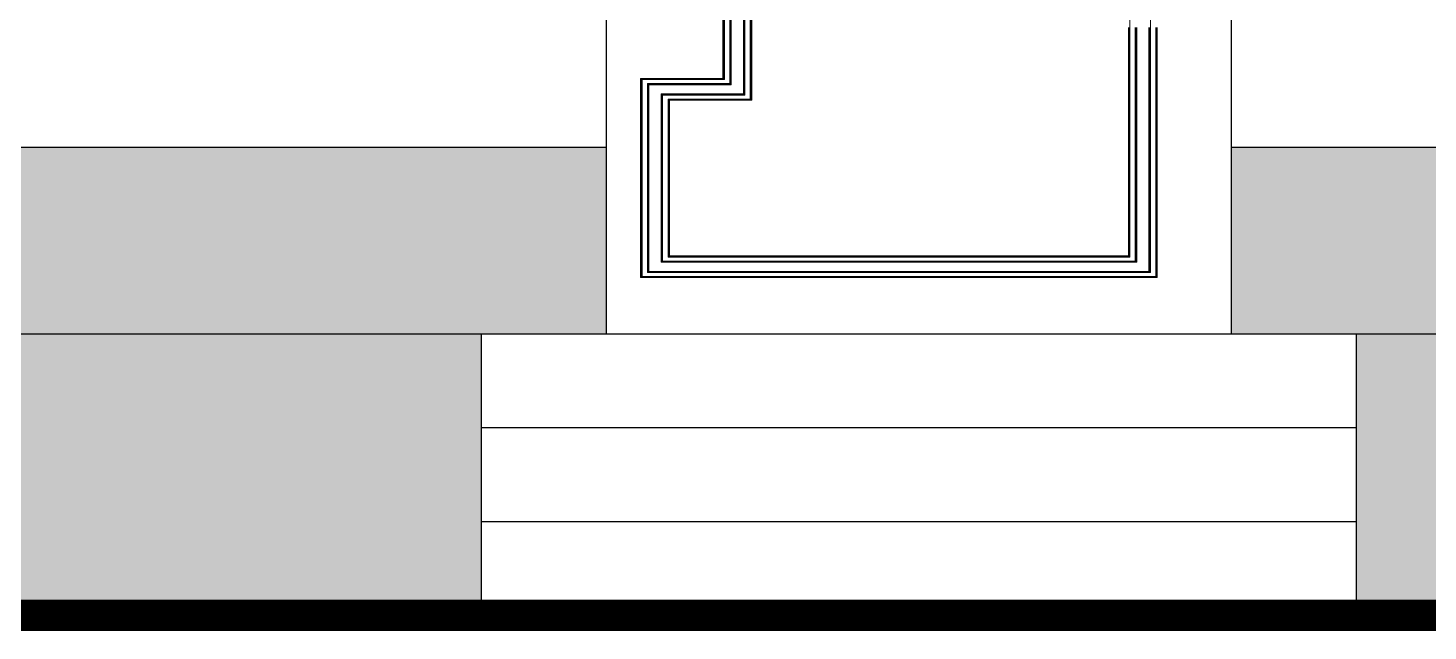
# Model space of a CAD drawing. Extents: x 44111 to 90315, y 4379 to 151689.
# Drawn here: x 66537 to 68777, y 91981 to 92946 of the extents above; entities that cross this region are included whole.
import ezdxf

# ---------------------------------------------------------------- set-up
doc = ezdxf.new("R2010")
doc.units = 0
doc.header["$LTSCALE"] = 1000
doc.header["$MEASUREMENT"] = 0
doc.linetypes.add('DOTE', pattern=[2.42, 2, -0.2, 0.02, -0.2])
for name, color, linetype in [('A-DOTE', 1, 'DOTE'), ('A-立面看线', 50, 'Continuous'), ('J-LM-外墙材料分色', 249, 'Continuous'), ('J-LM-门窗洞', 35, 'Continuous')]:
    doc.layers.add(name, color=color, linetype=linetype)
doc.layers.add('细线', color=8, linetype='Continuous', lineweight=0)

msp = doc.modelspace()

# ---------------------------------------------------------------- hatches: boundary and pattern name
at = {"layer": 'J-LM-外墙材料分色'}
h = msp.add_hatch(dxfattribs=at)
h.set_pattern_fill('大理石', color=159, scale=50)
h.set_pattern_definition([(41.9872125, (-591259.077, 755447.22), (299.9999956, 225.0000049), [4.804866, -1004.216925]), (68.1985905, (-591330.505, 755439.72), (149.9999999, 450.0000002), [17.30946, -1194.35262]), (60.945396, (-591334.077, 755431.15), (149.99998994, 225.0000064), [7.35402, -1536.99045]), (90, (-591330.5, 755437.58), (150, -9e-15), [2.142857, -222.85713]), (71.565051, (-591260.505, 755442.936), (3e-07, 225.0000005), [4.51754, -469.824105]), (171.469234, (-591260.505, 755442.936), (-149.9999995, 1.4e-06), [7.222767, -1509.5583]), (79.215702, (-591270.505, 755429.007), (150.00000075, 900.0000004), [15.269685, -1588.04715]), (62.1329961, (-591383.3624, 755497.5784), (599.99999271, 1125.0000044), [35.147284, -7345.78245]), (0, (-591381.2, 755530.57), (0, 225), [0, -150]), (64.9831065, (-591284.077, 755571.507), (300.00000076, 674.99999954), [23.647065, -2459.2947]), (81.4391104, (-591226.2196, 755482.5784), (299.999999483, 2024.99998723), [33.588522, -7020.0009]), (82.8749836, (-591309.077, 755502.936), (149.99999099, 1125.00000113), [17.276266, -3610.7397]), (76.75948, (-591324.077, 755455.793), (150.00000146, 674.99999948), [37.42339, -3892.0326]), (0, (-591347.46, 755455.9), (0, 225), [0, -150]), (0, (-591345.05, 755453.5), (0, 225), [0, -150]), (0, (-591328.18, 755465.54), (0, 225), [0, -150]), (0, (-591333, 755492.03), (0, 225), [0, -150]), (59.0362434, (-591315.505, 755492.221), (149.99998805, 225.00000645), [12.494896, -2611.4334]), (0, (-591309.1, 755502.52), (0, 225), [0, -150]), (0, (-591328.18, 755494.44), (0, 225), [0, -150]), (0, (-591320.95, 755508.9), (0, 225), [0, -150]), (0, (-591328.18, 755487.21), (0, 225), [0, -150]), (50.194429, (-591241.22, 755471.864), (150.0000001, 225.0000001), [5.57875, -1165.9587]), (90, (-591241.22, 755465.44), (150, -9e-15), [6.42857, -218.57142]), (43.6677801, (-591249.077, 755457.936), (450.00000034, 449.99999912), [10.862076, -2270.1738]), (90, (-591249.08, 755455.8), (150, -9e-15), [2.142857, -222.85713]), (39.805571, (-591255.505, 755450.436), (299.99999284, 225.00000885), [8.368125, -1748.93805]), (0, (-591277.57, 755465.54), (0, 225), [0, -150]), (0, (-591240.9, 755472.33), (0, 225), [0, -150]), (0, (-591240.9, 755472.33), (0, 225), [0, -150]), (29.3577535, (-591237.648, 755476.15), (449.9999991, 225.0000013), [13.112542, -1363.704435]), (0, (-591241.41, 755487.21), (0, 225), [0, -150]), (146.309932, (-591284.077, 755571.507), (-300.00000184, 224.9999961), [15.452362, -1607.0457]), (8.1301023, (-591300.505, 755541.507), (1499.99998944, 224.99999867), [15.152287, -3166.8282]), (47.8624052, (-591334.077, 755537.221), (600.000000265, 674.999999374), [20.22829, -4227.71235]), (14.6208739, (-591366.934, 755528.65), (899.99999752, 225.00000939), [33.956755, -3531.5025]), (0, (-591354.7, 755542.6), (0, 225), [0, -150]), (18.4349488, (-591306.934, 755520.078), (600.00000006, 224.9999993), [6.77631, -1416.248625]), (16.699244, (-591300.505, 755522.22), (149.999997, 1.24e-05), [3.72868, -779.294295]), (101.093723, (-591296.934, 755523.293), (-300.00000262, 1574.99998526), [18.561123, -3879.2748]), (0, (-591316.13, 755532.98), (0, 225), [0, -150]), (0, (-591300.58, 755541.93), (0, 225), [0, -150]), (0, (-591320.95, 755516.12), (0, 225), [0, -150]), (0, (-591340.23, 755564.29), (0, 225), [0, -150]), (0, (-591347.46, 755554.65), (0, 225), [0, -150]), (44.1449026, (-591309.077, 755568.293), (450.00000077, 449.99999998), [16.92194, -3536.6853]), (54.5829447, (-591320.505, 755552.221), (150.00000042, 224.99999911), [19.720626, -4121.6106]), (0, (-591308.87, 755568.44), (0, 225), [0, -150]), (0, (-591330.6, 755557.06), (0, 225), [0, -150]), (0, (-591308.87, 755568.44), (0, 225), [0, -150]), (0, (-591320.48, 755551.87), (0, 225), [0, -150]), (75.0685828, (-591285.505, 755543.65), (150, 675.0000002), [5.544348, -1158.76875]), (90, (-591284.08, 755549), (150, -9e-15), [22.5, -202.5]), (50.194429, (-591257.648, 755643.293), (150.0000001, 225.0000001), [5.57875, -1165.9587]), (0, (-591299.26, 755595.6), (0, 225), [0, -150]), (0, (-591294.44, 755593.2), (0, 225), [0, -150]), (0, (-591313.72, 755598), (0, 225), [0, -150]), (0, (-591289.62, 755624.5), (0, 225), [0, -150]), (53.1301023, (-591274.077, 755611.15), (150.00000021, 224.99999986), [10.714286, -2239.28565]), (90, (-591274.08, 755592.94), (150, -9e-15), [18.214285, -206.78571]), (0, (-591274.05, 755593.3), (0, 225), [0, -150]), (23.1985905, (-591262.648, 755641.15), (450.0000003, 225.0000001), [5.43984, -1136.926125]), (66.037511, (-591264.077, 755637.936), (150, 449.9999997), [3.51745, -735.14688]), (66.037511, (-591265.505, 755634.72), (150, 449.9999997), [3.51745, -735.14688]), (81.8698976, (-591267.648, 755619.721), (150.00000065, 1125.00000011), [15.152287, -3166.8282]), (90, (-591254.08, 755647.58), (150, -9e-15), [5.357144, -219.642855]), (0, (-591270.55, 755655.08), (0, 225), [0, -150])])
h.paths.add_polyline_path([(75143, 92455.8), (68662.4, 92455.8), (68662.4, 92005.8), (75093, 92005.8), (75093, 92105.8), (75143, 92105.8)])
h.paths.add_polyline_path([(75143, 92655.8), (75093, 92655.8), (75093, 92754.4), (68462.4, 92755.1), (68462.4, 92455.8), (68662.4, 92455.8), (75143, 92455.8)])
h.paths.add_polyline_path([(75743, 92455.8), (75603, 92455.8), (75603, 92135.8), (75503, 92135.8), (75503, 92105.8), (75743, 92105.8)])
h.paths.add_polyline_path([(75743, 92655.8), (75503, 92655.8), (75503, 92565.8), (75603, 92565.8), (75603, 92455.8), (75743, 92455.8)])
h.paths.add_polyline_path([(75503, 92655.8), (75143, 92655.8), (75143, 92455.8), (75283, 92455.8), (75283, 92565.8), (75503, 92565.8)])
h.paths.add_polyline_path([(75503, 92755.8), (75093, 92755.8), (75093, 92655.8), (75503, 92655.8)])
h.paths.add_polyline_path([(75793, 92755.8), (75503, 92755.8), (75503, 92655.8), (75793, 92655.8)])
h.paths.add_polyline_path([(75503, 92455.8), (75348, 92455.8), (75348, 92200.8), (75503, 92200.8)], flags=16)
h.paths.add_polyline_path([(75348, 92455.8), (75323, 92455.8), (75323, 92175.8), (75503, 92175.8), (75503, 92200.8), (75348, 92200.8)], flags=16)
h.paths.add_polyline_path([(75323, 92455.8), (75283, 92455.8), (75283, 92135.8), (75503, 92135.8), (75503, 92175.8), (75323, 92175.8)], flags=17)
h.paths.add_polyline_path([(75283, 92455.8), (75143, 92455.8), (75143, 92105.8), (75503, 92105.8), (75503, 92135.8), (75283, 92135.8)])
h.paths.add_polyline_path([(75538, 92455.8), (75503, 92455.8), (75503, 92200.8), (75538, 92200.8)], flags=0)
h.paths.add_polyline_path([(75563, 92455.8), (75538, 92455.8), (75538, 92200.8), (75503, 92200.8), (75503, 92175.8), (75563, 92175.8)], flags=16)
h.paths.add_polyline_path([(75603, 92455.8), (75563, 92455.8), (75563, 92175.8), (75503, 92175.8), (75503, 92135.8), (75603, 92135.8)], flags=17)
h.paths.add_polyline_path([(75603, 92565.8), (75503, 92565.8), (75503, 92525.8), (75563, 92525.8), (75563, 92455.8), (75603, 92455.8)], flags=17)
h.paths.add_polyline_path([(75563, 92525.8), (75503, 92525.8), (75503, 92500.8), (75538, 92500.8), (75538, 92455.8), (75563, 92455.8)], flags=16)
h.paths.add_polyline_path([(75503, 92500.8), (75348, 92500.8), (75348, 92455.8), (75503, 92455.8)], flags=16)
h.paths.add_polyline_path([(75503, 92525.8), (75323, 92525.8), (75323, 92455.8), (75348, 92455.8), (75348, 92500.8), (75503, 92500.8)], flags=16)
h.paths.add_polyline_path([(75503, 92565.8), (75283, 92565.8), (75283, 92455.8), (75323, 92455.8), (75323, 92525.8), (75503, 92525.8)], flags=17)
h.paths.add_polyline_path([(75503, 92105.8), (75093, 92105.8), (75093, 92005.8), (75503, 92005.8)])
h.paths.add_polyline_path([(75793, 92105.8), (75503, 92105.8), (75503, 92005.8), (75793, 92005.8)])
h.paths.add_polyline_path([(67262.4, 92455.8), (62103, 92455.8), (62103, 92105.8), (62153, 92105.8), (62153, 92005.8), (67262.4, 92005.8)])
h.paths.add_polyline_path([(67462.4, 92755.2), (62153, 92755.8), (62153, 92655.8), (62103, 92655.8), (62103, 92455.8), (67462.4, 92455.8)])
h.paths.add_polyline_path([(61643, 92455.8), (61503, 92455.8), (61503, 92105.8), (61743, 92105.8), (61743, 92135.8), (61643, 92135.8)])
h.paths.add_polyline_path([(61643, 92565.8), (61743, 92565.8), (61743, 92655.8), (61503, 92655.8), (61503, 92455.8), (61643, 92455.8)])
h.paths.add_polyline_path([(62103, 92655.8), (61743, 92655.8), (61743, 92565.8), (61963, 92565.8), (61963, 92455.8), (62103, 92455.8)])
h.paths.add_polyline_path([(62103, 92455.8), (61963, 92455.8), (61963, 92135.8), (61743, 92135.8), (61743, 92105.8), (62103, 92105.8)])
h.paths.add_polyline_path([(62153, 92105.8), (61743, 92105.8), (61743, 92005.8), (62153, 92005.8)])
h.paths.add_polyline_path([(61743, 92105.8), (61453, 92105.8), (61453, 92005.8), (61503, 92005.8), (61743, 92005.8)])
h.paths.add_polyline_path([(61743, 92175.8), (61683, 92175.8), (61683, 92455.8), (61643, 92455.8), (61643, 92135.8), (61743, 92135.8)], flags=17)
h.paths.add_polyline_path([(61743, 92200.8), (61708, 92200.8), (61708, 92455.8), (61683, 92455.8), (61683, 92175.8), (61743, 92175.8)], flags=16)
h.paths.add_polyline_path([(61923, 92455.8), (61898, 92455.8), (61898, 92200.8), (61743, 92200.8), (61743, 92175.8), (61923, 92175.8)], flags=17)
h.paths.add_polyline_path([(61923, 92525.8), (61743, 92525.8), (61743, 92500.8), (61898, 92500.8), (61898, 92455.8), (61923, 92455.8)], flags=16)
h.paths.add_polyline_path([(61963, 92565.8), (61743, 92565.8), (61743, 92525.8), (61923, 92525.8), (61923, 92455.8), (61963, 92455.8)], flags=17)
h.paths.add_polyline_path([(61743, 92565.8), (61643, 92565.8), (61643, 92455.8), (61683, 92455.8), (61683, 92525.8), (61743, 92525.8)], flags=17)
h.paths.add_polyline_path([(61743, 92525.8), (61683, 92525.8), (61683, 92455.8), (61708, 92455.8), (61708, 92500.8), (61743, 92500.8)], flags=16)
h.paths.add_polyline_path([(61898, 92455.8), (61743, 92455.8), (61743, 92200.8), (61898, 92200.8)], flags=16)
h.paths.add_polyline_path([(61743, 92455.8), (61708, 92455.8), (61708, 92200.8), (61743, 92200.8)], flags=16)
h.paths.add_polyline_path([(61743, 92500.8), (61708, 92500.8), (61708, 92455.8), (61743, 92455.8)], flags=16)
h.paths.add_polyline_path([(61898, 92500.8), (61743, 92500.8), (61743, 92455.8), (61898, 92455.8)], flags=0)
h.paths.add_polyline_path([(62153, 92755.8), (61743, 92755.8), (61743, 92655.8), (62153, 92655.8)])
h.paths.add_polyline_path([(61743, 92755.8), (61453, 92755.8), (61453, 92655.8), (61743, 92655.8)])
h.paths.add_polyline_path([(59943, 92455.8), (55743, 92455.8), (55743, 92005.8), (56803, 92005.8), (56803, 92405.8), (58103, 92405.8), (58103, 92005.8), (59943, 92005.8)])
h.paths.add_polyline_path([(59943, 92755.7), (57903, 92755.7), (57903, 92455.8), (59943, 92455.8)])
h.paths.add_polyline_path([(60063, 92755.7), (59943, 92755.7), (59943, 92455.8), (60063, 92455.8)])
h.paths.add_polyline_path([(60063, 92455.8), (59943, 92455.8), (59943, 92005.8), (60063, 92005.8)])
h.paths.add_polyline_path([(57003, 92755.7), (55743, 92755.7), (55743, 92455.8), (57003, 92455.8)])
h.paths.add_polyline_path([(55743, 92755.7), (55623, 92755.7), (55623, 92455.8), (55743, 92455.8)])
h.paths.add_polyline_path([(55743, 92455.8), (55623, 92455.8), (55623, 92005.8), (55743, 92005.8)])
h.paths.add_polyline_path([(63606.2, 92586.4), (63606.2, 93275.2), (63160, 93275.2), (63159.9, 92586.5)], flags=9)

# ---------------------------------------------------------------- linework, layer by layer
at = {"layer": 'A-DOTE'}
msp.add_line((77503, 92455.8), (53743, 92455.8), dxfattribs=at)
at = {"layer": 'A-立面看线'}
for p, q in [((62153, 92755.8), (67462.4, 92755.2)), ((68462.4, 92755.1), (75093, 92754.4)), ((67262.4, 92455.8), (67262.4, 92005.8)), ((68662.4, 92455.8), (67262.4, 92455.8)), ((68662.4, 92455.8), (68662.4, 92005.8)), ((68662.4, 92305.8), (67262.4, 92305.8)), ((68662.4, 92155.8), (67262.4, 92155.8))]:
    msp.add_line(p, q, dxfattribs=at)
at = {"layer": 'A-立面看线', "const_width": 50}
msp.add_lwpolyline([(77003, 92005.8), (54243, 92005.8)], dxfattribs=at)
at = {"layer": 'J-LM-门窗洞'}
for p, q in [((67462.4, 94855.8), (67462.4, 92455.8)), ((68462.4, 94855.8), (68462.4, 92455.8)), ((68462.4, 92455.8), (67462.4, 92455.8))]:
    msp.add_line(p, q, dxfattribs=at)
at = {"layer": '细线'}
for p, q in [((68333.1, 94692.9), (68333.1, 92554.6)), ((68300.2, 94668.2), (68300.2, 92579.3)), ((67681.9, 92840.6), (67681.9, 94407)), ((67683, 92839.6), (67683, 94407.9)), ((67684.2, 94408.8), (67684.2, 92838.7)), ((67692.8, 92832.3), (67692.8, 94415.2)), ((67694, 94416.1), (67694, 92831.4)), ((67695.2, 94417.1), (67695.2, 92830.5)), ((67649, 92865.3), (67649, 94382.3)), ((67650.1, 92864.3), (67650.1, 94383.2)), ((67651.3, 94384.1), (67651.3, 92863.4)), ((67659.9, 92857), (67659.9, 94390.5)), ((67661.1, 94391.4), (67661.1, 92856.1)), ((67662.3, 94392.4), (67662.3, 92855.2)), ((68297.8, 92946), (68297.8, 92947)), ((68299, 92946), (68297.8, 92946)), ((68297.8, 92581.2), (68297.8, 92946)), ((68299, 92946), (68299, 92947)), ((68299, 92580.2), (68299, 92946)), ((68308.8, 92946), (68308.8, 92947)), ((68310, 92946), (68308.8, 92946)), ((68308.8, 92572.9), (68308.8, 92946)), ((68310, 92947), (68310, 92946)), ((68311.1, 92946), (68310, 92946)), ((68310, 92946), (68310, 92572)), ((68311.1, 92947), (68311.1, 92946)), ((68311.1, 92946), (68311.1, 92571.1)), ((68330.8, 92946), (68330.8, 92947)), ((68331.9, 92946), (68330.8, 92946)), ((68330.8, 92556.4), (68330.8, 92946)), ((68331.9, 92946), (68331.9, 92947)), ((68331.9, 92555.5), (68331.9, 92946)), ((68341.7, 92946), (68341.7, 92947)), ((68342.9, 92946), (68341.7, 92946)), ((68341.7, 92548.2), (68341.7, 92946)), ((68342.9, 92947), (68342.9, 92946)), ((68344.1, 92946), (68342.9, 92946)), ((68342.9, 92946), (68342.9, 92547.3)), ((68344.1, 92946), (68344, 92865.3)), ((68344.1, 92947), (68344.1, 92946)), ((67518.5, 92864.3), (67517.3, 92865.3)), ((67517.3, 92865.3), (67649, 92865.3)), ((67517.3, 92581.1), (67517.3, 92865.3)), ((67518.5, 92864.3), (67650.1, 92864.3)), ((67518.5, 92864.3), (67519.6, 92863.4)), ((67518.5, 92581.1), (67518.5, 92864.3)), ((67651.3, 92863.4), (67519.6, 92863.4)), ((67519.6, 92863.4), (67519.6, 92581.1)), ((67529.4, 92856.1), (67528.3, 92857)), ((67528.3, 92857), (67659.9, 92857)), ((67528.3, 92554.6), (67528.3, 92857)), ((67529.4, 92856.1), (67661.1, 92856.1)), ((67529.4, 92856.1), (67530.6, 92855.2)), ((67529.4, 92856.1), (67529.4, 92581.1)), ((67650.1, 92864.3), (67649, 92865.3)), ((67650.1, 92864.3), (67651.3, 92863.4)), ((67661.1, 92856.1), (67659.9, 92857)), ((67661.1, 92856.1), (67662.3, 92855.2)), ((68344, 92546.4), (68344, 92865.3)), ((68344.1, 92865.2), (68344, 92865.3)), ((67662.3, 92855.2), (67530.6, 92855.2)), ((67530.6, 92855.2), (67530.6, 92581.1)), ((67551.4, 92839.6), (67550.2, 92840.6)), ((67550.2, 92840.6), (67681.9, 92840.6)), ((67550.2, 92581.1), (67550.2, 92840.6)), ((67551.4, 92839.6), (67683, 92839.6)), ((67551.4, 92839.6), (67552.5, 92838.7)), ((67551.4, 92839.6), (67551.4, 92581.1)), ((67684.2, 92838.7), (67552.5, 92838.7)), ((67552.5, 92838.7), (67552.5, 92581.1)), ((67683, 92839.6), (67681.9, 92840.6)), ((67683, 92839.6), (67684.2, 92838.7)), ((67562.3, 92831.4), (67561.2, 92832.3)), ((67561.2, 92832.3), (67692.8, 92832.3)), ((67561.2, 92579.3), (67561.2, 92832.3)), ((67694, 92831.4), (67562.3, 92831.4)), ((67562.3, 92831.4), (67563.5, 92830.5)), ((67562.3, 92831.4), (67562.3, 92581.1)), ((67563.5, 92830.5), (67563.5, 92581.2)), ((67695.2, 92830.5), (67563.5, 92830.5)), ((67694, 92831.4), (67692.8, 92832.3)), ((67694, 92831.4), (67695.2, 92830.5)), ((67518.5, 92581.1), (67517.3, 92581.1)), ((67517.3, 92580.2), (67517.3, 92581.1)), ((67517.3, 92580.2), (67518.5, 92580.2)), ((67517.3, 92579.3), (67517.3, 92580.2)), ((67517.3, 92579.3), (67518.5, 92579.3)), ((67517.3, 92572.9), (67517.3, 92579.3)), ((67518.5, 92572.9), (67517.3, 92572.9)), ((67517.3, 92572), (67517.3, 92572.9)), ((67518.5, 92572), (67517.3, 92572)), ((67517.3, 92571.1), (67517.3, 92572)), ((67517.3, 92571.1), (67518.5, 92571.1)), ((67517.3, 92556.4), (67517.3, 92571.1)), ((67519.6, 92581.1), (67518.5, 92581.1)), ((67518.5, 92580.2), (67518.5, 92581.1)), ((67518.5, 92580.2), (67519.6, 92580.2)), ((67518.5, 92579.3), (67518.5, 92580.2)), ((67518.5, 92579.3), (67519.6, 92579.3)), ((67518.5, 92572.9), (67518.5, 92579.3)), ((67519.6, 92572.9), (67518.5, 92572.9)), ((67518.5, 92572), (67518.5, 92572.9)), ((67519.6, 92572), (67518.5, 92572)), ((67518.5, 92571.1), (67518.5, 92572)), ((67518.5, 92571.1), (67519.6, 92571.1)), ((67518.5, 92556.4), (67518.5, 92571.1)), ((67519.6, 92581.1), (67519.6, 92580.2)), ((67519.6, 92580.2), (67519.6, 92579.3)), ((67519.6, 92579.3), (67519.6, 92572.9)), ((67519.6, 92572.9), (67519.6, 92572)), ((67519.6, 92572), (67519.6, 92571.1)), ((67519.6, 92571.1), (67519.6, 92556.4)), ((67530.6, 92581.1), (67529.4, 92581.1)), ((67529.4, 92581.1), (67529.4, 92580.2)), ((67529.4, 92580.2), (67530.6, 92580.2)), ((67529.4, 92580.2), (67529.4, 92579.3)), ((67529.4, 92579.3), (67530.6, 92579.3)), ((67529.4, 92579.3), (67529.4, 92572.9)), ((67530.6, 92572.9), (67529.4, 92572.9)), ((67529.4, 92572.9), (67529.4, 92572)), ((67530.6, 92572), (67529.4, 92572)), ((67529.4, 92572), (67529.4, 92571.1)), ((67529.4, 92571.1), (67530.6, 92571.1)), ((67529.4, 92571.1), (67529.4, 92556.4)), ((67530.6, 92581.1), (67530.6, 92580.2)), ((67530.6, 92580.2), (67530.6, 92579.3)), ((67530.6, 92579.3), (67530.6, 92572.9)), ((67530.6, 92572.9), (67530.6, 92572)), ((67530.6, 92572), (67530.6, 92571.1)), ((67530.6, 92571.1), (67530.6, 92556.4)), ((67551.4, 92581.1), (67550.2, 92581.1)), ((67550.2, 92580.2), (67550.2, 92581.1)), ((67550.2, 92580.2), (67551.4, 92580.2)), ((67550.2, 92579.3), (67550.2, 92580.2)), ((67550.2, 92579.3), (67551.4, 92579.3)), ((67550.2, 92572.9), (67550.2, 92579.3)), ((67551.4, 92572.9), (67550.2, 92572.9)), ((67550.2, 92572), (67550.2, 92572.9)), ((67551.4, 92572), (67550.2, 92571.1)), ((67551.4, 92572), (67550.2, 92572)), ((67550.2, 92571.1), (67550.2, 92572)), ((68188.1, 92571.1), (67550.2, 92571.1)), ((67552.5, 92581.1), (67551.4, 92581.1)), ((67551.4, 92581.1), (67551.4, 92580.2)), ((67551.4, 92580.2), (67552.5, 92580.2)), ((67551.4, 92580.2), (67551.4, 92579.3)), ((67551.4, 92579.3), (67552.5, 92579.3)), ((67551.4, 92579.3), (67551.4, 92572.9)), ((67551.4, 92572), (67552.5, 92572.9)), ((67551.4, 92572.9), (67551.4, 92572)), ((67552.5, 92572.9), (67551.4, 92572.9)), ((68186.8, 92572), (67551.4, 92572)), ((67552.5, 92581.1), (67552.5, 92580.2)), ((67552.5, 92580.2), (67552.5, 92579.3)), ((67552.5, 92579.3), (67552.5, 92572.9)), ((68185.5, 92572.9), (67552.5, 92572.9)), ((67562.3, 92580.2), (67561.2, 92579.3)), ((68175.9, 92579.3), (67561.2, 92579.3)), ((67562.3, 92580.2), (67563.5, 92581.2)), ((67563.5, 92581.2), (67562.3, 92581.1)), ((67562.3, 92581.1), (67562.3, 92580.2)), ((67562.3, 92580.2), (68174.6, 92580.2)), ((68173.3, 92581.1), (67563.5, 92581.2)), ((68173.3, 92581.1), (68174.6, 92581.2)), ((68174.6, 92580.2), (68173.3, 92581.1)), ((68174.6, 92581.2), (68174.6, 92580.2)), ((68174.6, 92581.2), (68175.9, 92581.2)), ((68174.6, 92580.2), (68175.9, 92579.3)), ((68175.9, 92580.2), (68174.6, 92580.2)), ((68175.9, 92580.2), (68175.9, 92581.2)), ((68175.9, 92581.2), (68185.5, 92581.2)), ((68175.9, 92579.3), (68175.9, 92580.2)), ((68185.5, 92580.2), (68175.9, 92580.2)), ((68185.5, 92579.3), (68175.9, 92579.3)), ((68185.5, 92581.2), (68185.5, 92580.2)), ((68185.5, 92581.2), (68186.8, 92581.2)), ((68185.5, 92580.2), (68185.5, 92579.3)), ((68186.8, 92580.2), (68185.5, 92580.2)), ((68186.8, 92579.3), (68185.5, 92579.3)), ((68186.8, 92572), (68185.5, 92572.9)), ((68185.5, 92572.9), (68186.8, 92572.9)), ((68186.8, 92581.2), (68186.8, 92580.2)), ((68186.8, 92581.2), (68188.1, 92581.2)), ((68186.8, 92580.2), (68186.8, 92579.3)), ((68188.1, 92580.2), (68186.8, 92580.2)), ((68188.1, 92579.3), (68186.8, 92579.3)), ((68186.8, 92572.9), (68186.8, 92572)), ((68186.8, 92572.9), (68188.1, 92572.9)), ((68186.8, 92572), (68188.1, 92571.1)), ((68186.8, 92572), (68188.1, 92572)), ((68188.1, 92580.2), (68188.1, 92581.2)), ((68188.1, 92581.2), (68209.9, 92581.2)), ((68188.1, 92579.3), (68188.1, 92580.2)), ((68209.9, 92580.2), (68188.1, 92580.2)), ((68209.9, 92579.3), (68188.1, 92579.3)), ((68188.1, 92572), (68188.1, 92572.9)), ((68188.1, 92572.9), (68209.9, 92572.9)), ((68188.1, 92571.1), (68188.1, 92572)), ((68188.1, 92572), (68209.9, 92572)), ((68209.9, 92571.1), (68188.1, 92571.1)), ((68209.9, 92581.2), (68209.9, 92580.2)), ((68209.9, 92581.2), (68211.2, 92581.2)), ((68209.9, 92580.2), (68209.9, 92579.3)), ((68211.2, 92580.2), (68209.9, 92580.2)), ((68211.2, 92579.3), (68209.9, 92579.3)), ((68209.9, 92572.9), (68209.9, 92572)), ((68209.9, 92572.9), (68211.2, 92572.9)), ((68209.9, 92572), (68209.9, 92571.1)), ((68209.9, 92572), (68211.2, 92572)), ((68211.2, 92571.1), (68209.9, 92571.1)), ((68211.2, 92581.2), (68211.2, 92580.2)), ((68211.2, 92581.2), (68212.5, 92581.2)), ((68211.2, 92580.2), (68211.2, 92579.3)), ((68212.5, 92580.2), (68211.2, 92580.2)), ((68212.5, 92579.3), (68211.2, 92579.3)), ((68211.2, 92572.9), (68211.2, 92572)), ((68211.2, 92572.9), (68212.5, 92572.9)), ((68211.2, 92572), (68211.2, 92571.1)), ((68211.2, 92572), (68212.5, 92572)), ((68212.5, 92571.1), (68211.2, 92571.1)), ((68212.5, 92580.2), (68212.5, 92581.2)), ((68212.5, 92581.2), (68222.1, 92581.2)), ((68212.5, 92579.3), (68212.5, 92580.2)), ((68222.1, 92580.2), (68212.5, 92580.2)), ((68222.1, 92579.3), (68212.5, 92579.3)), ((68212.5, 92572), (68212.5, 92572.9)), ((68212.5, 92572.9), (68222.1, 92572.9)), ((68212.5, 92571.1), (68212.5, 92572)), ((68212.5, 92572), (68222.1, 92572)), ((68222.1, 92571.1), (68212.5, 92571.1)), ((68222.1, 92581.2), (68222.1, 92580.2)), ((68222.1, 92581.2), (68223.4, 92581.2)), ((68222.1, 92580.2), (68222.1, 92579.3)), ((68223.4, 92580.2), (68222.1, 92580.2)), ((68223.4, 92579.3), (68222.1, 92579.3)), ((68222.1, 92572.9), (68222.1, 92572)), ((68222.1, 92572.9), (68223.4, 92572.9)), ((68222.1, 92572), (68222.1, 92571.1)), ((68222.1, 92572), (68223.4, 92572)), ((68223.4, 92571.1), (68222.1, 92571.1)), ((68223.4, 92580.2), (68223.4, 92581.2)), ((68223.4, 92581.2), (68224.7, 92581.2)), ((68223.4, 92579.3), (68223.4, 92580.2)), ((68224.7, 92580.2), (68223.4, 92580.2)), ((68224.7, 92579.3), (68223.4, 92579.3)), ((68223.4, 92572), (68223.4, 92572.9)), ((68223.4, 92572.9), (68224.7, 92572.9)), ((68223.4, 92571.1), (68223.4, 92572)), ((68223.4, 92572), (68224.7, 92572)), ((68224.7, 92571.1), (68223.4, 92571.1)), ((68224.7, 92580.2), (68224.7, 92581.2)), ((68224.7, 92581.2), (68283.1, 92581.2)), ((68224.7, 92579.3), (68224.7, 92580.2)), ((68283.1, 92580.2), (68224.7, 92580.2)), ((68283.1, 92579.3), (68224.7, 92579.3)), ((68224.7, 92572), (68224.7, 92572.9)), ((68224.7, 92572.9), (68283.1, 92572.9)), ((68224.7, 92571.1), (68224.7, 92572)), ((68224.7, 92572), (68283.1, 92572)), ((68283.1, 92571.1), (68224.7, 92571.1)), ((68283.1, 92581.2), (68283.1, 92580.2)), ((68283.1, 92581.2), (68284.4, 92581.2)), ((68283.1, 92580.2), (68283.1, 92579.3)), ((68284.4, 92580.2), (68283.1, 92580.2)), ((68284.4, 92579.3), (68283.1, 92579.3)), ((68283.1, 92572.9), (68283.1, 92572)), ((68283.1, 92572.9), (68284.4, 92572.9)), ((68283.1, 92572), (68283.1, 92571.1)), ((68283.1, 92572), (68284.4, 92572)), ((68284.4, 92571.1), (68283.1, 92571.1)), ((68284.4, 92581.2), (68284.4, 92580.2)), ((68284.4, 92581.2), (68285.7, 92581.2)), ((68284.4, 92580.2), (68284.4, 92579.3)), ((68285.7, 92580.2), (68284.4, 92580.2)), ((68285.7, 92579.3), (68284.4, 92579.3)), ((68284.4, 92572.9), (68284.4, 92572)), ((68284.4, 92572.9), (68285.7, 92572.9)), ((68284.4, 92572), (68284.4, 92571.1)), ((68284.4, 92572), (68285.7, 92572)), ((68285.7, 92571.1), (68284.4, 92571.1)), ((68285.7, 92581.2), (68285.7, 92580.2)), ((68285.7, 92581.2), (68297.8, 92581.2)), ((68285.7, 92580.2), (68285.7, 92579.3)), ((68299, 92580.2), (68285.7, 92580.2)), ((68300.2, 92579.3), (68285.7, 92579.3)), ((68285.7, 92572.9), (68285.7, 92572)), ((68285.7, 92572.9), (68308.8, 92572.9)), ((68285.7, 92572), (68285.7, 92571.1)), ((68285.7, 92572), (68310, 92572)), ((68311.1, 92571.1), (68285.7, 92571.1)), ((68299, 92580.2), (68297.8, 92581.2)), ((68299, 92580.2), (68300.2, 92579.3)), ((68310, 92572), (68308.8, 92572.9)), ((68310, 92572), (68311.1, 92571.1)), ((67518.5, 92556.4), (67517.3, 92556.4)), ((67517.3, 92555.5), (67517.3, 92556.4)), ((67517.3, 92555.5), (67518.5, 92555.5)), ((67517.3, 92554.6), (67517.3, 92555.5)), ((67517.3, 92554.6), (67518.5, 92554.6)), ((67517.3, 92548.2), (67517.3, 92554.6)), ((67518.5, 92548.2), (67517.3, 92548.2)), ((67517.3, 92547.3), (67517.3, 92548.2)), ((67518.5, 92547.3), (67517.3, 92546.4)), ((67517.3, 92547.3), (67518.5, 92547.3)), ((67517.3, 92546.4), (67517.3, 92547.3)), ((68224.7, 92546.4), (67517.3, 92546.4)), ((67519.6, 92556.4), (67518.5, 92556.4)), ((67518.5, 92555.5), (67518.5, 92556.4)), ((67518.5, 92555.5), (67519.6, 92555.5)), ((67518.5, 92554.6), (67518.5, 92555.5)), ((67518.5, 92554.6), (67519.6, 92554.6)), ((67518.5, 92548.2), (67518.5, 92554.6)), ((67518.5, 92547.3), (67519.6, 92548.2)), ((67519.6, 92548.2), (67518.5, 92548.2)), ((67518.5, 92547.3), (67518.5, 92548.2)), ((67518.5, 92547.3), (68223.4, 92547.3)), ((67519.6, 92556.4), (67519.6, 92555.5)), ((67519.6, 92555.5), (67519.6, 92554.6)), ((67519.6, 92554.6), (67519.6, 92548.2)), ((68222.1, 92548.2), (67519.6, 92548.2)), ((67529.4, 92555.5), (67528.3, 92554.6)), ((68212.5, 92554.6), (67528.3, 92554.6)), ((67529.4, 92555.5), (67530.6, 92556.4)), ((67530.6, 92556.4), (67529.4, 92556.4)), ((67529.4, 92556.4), (67529.4, 92555.5)), ((67529.4, 92555.5), (68211.2, 92555.5)), ((68209.9, 92556.4), (67530.6, 92556.4)), ((68211.2, 92555.5), (68209.9, 92556.4)), ((68209.9, 92556.4), (68211.2, 92556.4)), ((68211.2, 92556.4), (68211.2, 92555.5)), ((68211.2, 92556.4), (68212.5, 92556.4)), ((68211.2, 92555.5), (68212.5, 92554.6)), ((68212.5, 92555.5), (68211.2, 92555.5)), ((68212.5, 92555.5), (68212.5, 92556.4)), ((68212.5, 92556.4), (68222.1, 92556.4)), ((68212.5, 92554.6), (68212.5, 92555.5)), ((68222.1, 92555.5), (68212.5, 92555.5)), ((68222.1, 92554.6), (68212.5, 92554.6)), ((68222.1, 92556.4), (68222.1, 92555.5)), ((68222.1, 92556.4), (68223.4, 92556.4)), ((68222.1, 92555.5), (68222.1, 92554.6)), ((68223.4, 92555.5), (68222.1, 92555.5)), ((68223.4, 92554.6), (68222.1, 92554.6)), ((68223.4, 92547.3), (68222.1, 92548.2)), ((68222.1, 92548.2), (68223.4, 92548.2)), ((68223.4, 92555.5), (68223.4, 92556.4)), ((68223.4, 92556.4), (68224.7, 92556.4)), ((68223.4, 92554.6), (68223.4, 92555.5)), ((68224.7, 92555.5), (68223.4, 92555.5)), ((68224.7, 92554.6), (68223.4, 92554.6)), ((68223.4, 92547.3), (68223.4, 92548.2)), ((68223.4, 92548.2), (68224.7, 92548.2)), ((68223.4, 92547.3), (68224.7, 92546.4)), ((68224.7, 92547.3), (68223.4, 92547.3)), ((68224.7, 92555.5), (68224.7, 92556.4)), ((68224.7, 92556.4), (68283.1, 92556.4)), ((68224.7, 92554.6), (68224.7, 92555.5)), ((68283.1, 92555.5), (68224.7, 92555.5)), ((68283.1, 92554.6), (68224.7, 92554.6)), ((68224.7, 92547.3), (68224.7, 92548.2)), ((68224.7, 92548.2), (68283.1, 92548.2)), ((68224.7, 92546.4), (68224.7, 92547.3)), ((68283.1, 92547.3), (68224.7, 92547.3)), ((68283.1, 92546.4), (68224.7, 92546.4)), ((68283.1, 92556.4), (68283.1, 92555.5)), ((68283.1, 92556.4), (68284.4, 92556.4)), ((68283.1, 92555.5), (68283.1, 92554.6)), ((68284.4, 92555.5), (68283.1, 92555.5)), ((68284.4, 92554.6), (68283.1, 92554.6)), ((68283.1, 92548.2), (68283.1, 92547.3)), ((68283.1, 92548.2), (68284.4, 92548.2)), ((68283.1, 92547.3), (68283.1, 92546.4)), ((68284.4, 92547.3), (68283.1, 92547.3)), ((68284.4, 92546.4), (68283.1, 92546.4)), ((68284.4, 92556.4), (68284.4, 92555.5)), ((68284.4, 92556.4), (68285.7, 92556.4)), ((68284.4, 92555.5), (68284.4, 92554.6)), ((68285.7, 92555.5), (68284.4, 92555.5)), ((68285.7, 92554.6), (68284.4, 92554.6)), ((68284.4, 92548.2), (68284.4, 92547.3)), ((68284.4, 92548.2), (68285.7, 92548.2)), ((68284.4, 92547.3), (68284.4, 92546.4)), ((68285.7, 92547.3), (68284.4, 92547.3)), ((68285.7, 92546.4), (68284.4, 92546.4)), ((68285.7, 92556.4), (68285.7, 92555.5)), ((68285.7, 92556.4), (68330.8, 92556.4)), ((68285.7, 92555.5), (68285.7, 92554.6)), ((68331.9, 92555.5), (68285.7, 92555.5)), ((68333.1, 92554.6), (68285.7, 92554.6)), ((68285.7, 92548.2), (68285.7, 92547.3)), ((68285.7, 92548.2), (68341.7, 92548.2)), ((68285.7, 92547.3), (68285.7, 92546.4)), ((68342.9, 92547.3), (68285.7, 92547.3)), ((68344, 92546.4), (68285.7, 92546.4)), ((68331.9, 92555.5), (68330.8, 92556.4)), ((68331.9, 92555.5), (68333.1, 92554.6)), ((68342.9, 92547.3), (68341.7, 92548.2)), ((68342.9, 92547.3), (68344, 92546.4))]:
    msp.add_line(p, q, dxfattribs=at)

doc.saveas('drawing.dxf')
